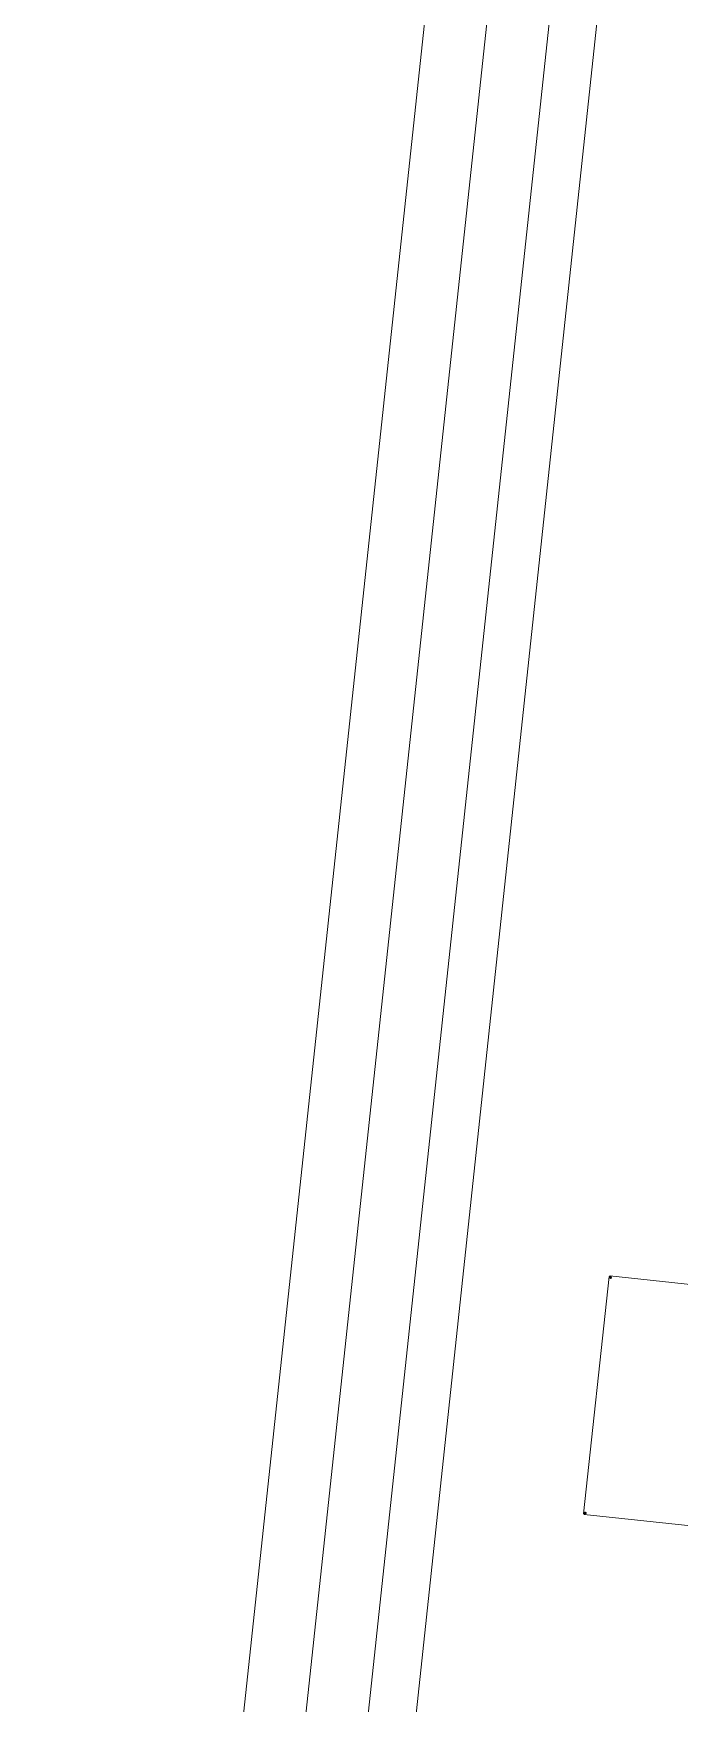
# Model space of a CAD drawing. Header units: millimetres. Extents: x 8265 to 78888, y 1905 to 34251.
# Drawn here: x 38545 to 38753, y 23953 to 24491 of the extents above; entities that cross this region are included whole.
import ezdxf

# ---------------------------------------------------------------- set-up
doc = ezdxf.new("R2010")
doc.units = ezdxf.units.MM
for name, color, linetype, lineweight in [('430_TAVOLATI_001-AM_0', 3, 'Continuous', 0), ('437_RIVESTIMENTI_001-AM_0', 13, 'Continuous', 0), ('495_IMPIANTI_001-AM_0', 6, 'Continuous', 0)]:
    doc.layers.add(name, color=color, linetype=linetype, lineweight=lineweight)

# ---------------------------------------------------------------- blocks, each defined once
blk = doc.blocks.new('gruppo elettrogeno')
at = {"layer": '495_IMPIANTI_001-AM_0'}
for p, q in [((218.91, 0.03), (179.27, 0.03)), ((218.91, 0.03), (218.91, -0.17)), ((218.91, -0.17), (219.11, -0.17)), ((219.11, -77.17), (219.11, -0.17)), ((218.91, -77.37), (179.27, -77.37)), ((218.91, -77.17), (219.11, -77.17)), ((218.91, -77.17), (218.91, -77.37))]:
    blk.add_line(p, q, dxfattribs=at)
for centre, start, end in [((218.51, -0.57), 180, 270), ((218.51, -76.77), 90, 180)]:
    blk.add_arc(centre, 0.2, start, end, dxfattribs=at)
for points, start_tangent, end_tangent in [([(218.91, 0.02), (218.73, -0.04)], (-0.992067, -0.125711), (-0.85779, -0.514)), ([(218.37, -0.39), (218.32, -0.5)], (-0.629499, -0.777002), (0, -1)), ([(218.37, -0.45), (218.32, -0.53)], (-0.772177, -0.635408), (-0.300271, -0.953854)), ([(218.32, -0.5), (218.34, -0.56)], (0, -1), (0.536469, -0.84392)), ([(218.57, -0.17), (218.55, -0.19), (218.37, -0.39)], (-0.718638, -0.695385), (-0.629499, -0.777002)), ([(218.55, -0.32), (218.37, -0.45)], (-0.833218, -0.552944), (-0.772177, -0.635408)), ([(218.51, -0.77), (218.63, -0.71)], (1, 0), (0.635408, 0.772177)), ([(218.51, -0.77), (218.64, -0.75), (218.65, -0.74)], (1, 0), (0.720135, 0.693834)), ([(218.91, -0.17), (218.73, -0.22), (218.55, -0.32)], (-0.996451, -0.084178), (-0.833218, -0.552944)), ([(218.73, -0.04), (218.57, -0.17)], (-0.85779, -0.514), (-0.718638, -0.695385)), ([(218.63, -0.71), (218.77, -0.53)], (0.635408, 0.772177), (0.552944, 0.833218)), ([(218.65, -0.74), (218.67, -0.71)], (0.720135, 0.693834), (0.370162, 0.928967)), ([(218.69, -0.71), (218.9, -0.53), (218.92, -0.52)], (0.777002, 0.629499), (0.695385, 0.718638)), ([(218.77, -0.53), (218.87, -0.35), (218.91, -0.17)], (0.552944, 0.833218), (0.084178, 0.996451)), ([(218.92, -0.52), (219.04, -0.35)], (0.695385, 0.718638), (0.514, 0.85779)), ([(219.04, -0.35), (219.11, -0.17)], (0.514, 0.85779), (0.125711, 0.992067)), ([(218.31, -76.77), (218.37, -76.89)], (0, -1), (0.772177, -0.635408)), ([(218.31, -76.77), (218.34, -76.9), (218.35, -76.91)], (0, -1), (0.6938, -0.720167)), ([(218.35, -76.91), (218.38, -76.93)], (0.6938, -0.720167), (0.928954, -0.370196)), ([(218.37, -76.89), (218.55, -77.03)], (0.772177, -0.635408), (0.833218, -0.552944)), ([(218.37, -76.95), (218.55, -77.16), (218.57, -77.17)], (0.629499, -0.777002), (0.718638, -0.695385)), ([(218.58, -76.58), (218.53, -76.6)], (-1, 0), (-0.84392, -0.536469)), ([(218.55, -77.03), (218.73, -77.13), (218.91, -77.17)], (0.833218, -0.552944), (0.996451, -0.084178)), ([(218.63, -76.63), (218.56, -76.58)], (-0.635408, 0.772177), (-0.953854, 0.300271)), ([(218.57, -77.17), (218.73, -77.3)], (0.718638, -0.695385), (0.85779, -0.514)), ([(218.69, -76.63), (218.58, -76.58)], (-0.777002, 0.629499), (-1, 0)), ([(218.77, -76.81), (218.63, -76.63)], (-0.552944, 0.833218), (-0.635408, 0.772177)), ([(218.92, -76.83), (218.9, -76.81), (218.69, -76.63)], (-0.695385, 0.718638), (-0.777002, 0.629499)), ([(218.73, -77.3), (218.91, -77.37)], (0.85779, -0.514), (0.992067, -0.125711)), ([(218.91, -77.17), (218.87, -76.99), (218.77, -76.81)], (-0.084178, 0.996451), (-0.552944, 0.833218)), ([(219.04, -76.99), (218.92, -76.83)], (-0.514, 0.85779), (-0.695385, 0.718638)), ([(219.11, -77.17), (219.04, -76.99)], (-0.125711, 0.992067), (-0.514, 0.85779))]:
    blk.add_spline(points, degree=3, dxfattribs=dict(at, start_tangent=start_tangent, end_tangent=end_tangent))

msp = doc.modelspace()

# ---------------------------------------------------------------- linework, layer by layer
at = {"layer": '430_TAVOLATI_001-AM_0', "linetype": 'Continuous'}
for p, q in [((38801.48, 25524.69), (38565.07, 23315.3)), ((38544.95, 23315.3), (38779.52, 25507.44)), ((38716.89, 24546.17), (38615.36, 23597.3))]:
    msp.add_line(p, q, dxfattribs=at)
at = {"layer": '437_RIVESTIMENTI_001-AM_0', "linetype": 'Continuous'}
msp.add_line((38730.47, 24529.33), (38632.35, 23612.3), dxfattribs=at)

# ---------------------------------------------------------------- block references
at = {"layer": '495_IMPIANTI_001-AM_0', "linetype": 'Continuous', "rotation": 173.8923967405046}
msp.add_blockref('gruppo elettrogeno', (38940.31, 23990.26), dxfattribs=at)

doc.saveas('drawing.dxf')
